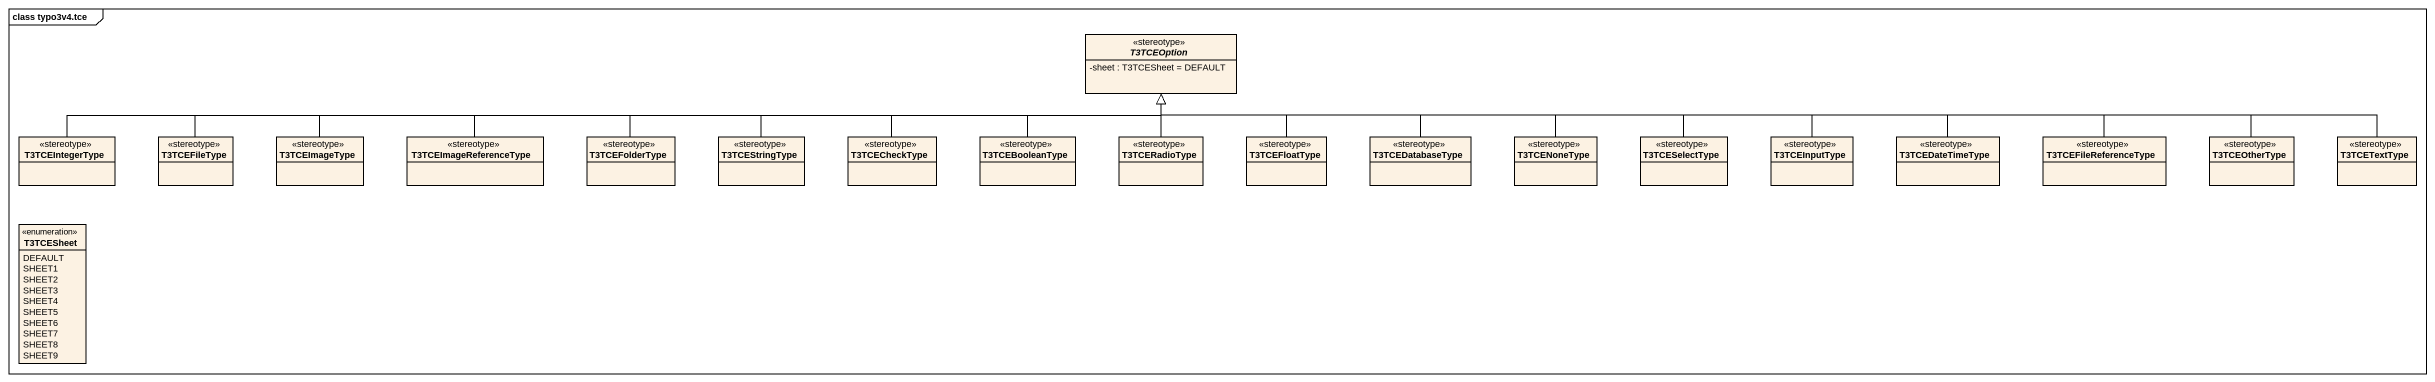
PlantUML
@startuml
mainframe class typo3v4.tce
hide circle
hide empty members
skinparam classAttributeIconSize 0
abstract class T3TCEOption <<stereotype>> {
  -sheet : T3TCESheet = DEFAULT
}
class T3TCEIntegerType <<stereotype>>
class T3TCEFileType <<stereotype>>
class T3TCEImageType <<stereotype>>
class T3TCEImageReferenceType <<stereotype>>
class T3TCEFolderType <<stereotype>>
class T3TCEStringType <<stereotype>>
class T3TCECheckType <<stereotype>>
class T3TCEBooleanType <<stereotype>>
class T3TCERadioType <<stereotype>>
class T3TCEFloatType <<stereotype>>
class T3TCEDatabaseType <<stereotype>>
class T3TCENoneType <<stereotype>>
class T3TCESelectType <<stereotype>>
class T3TCEInputType <<stereotype>>
class T3TCEDateTimeType <<stereotype>>
class T3TCEFileReferenceType <<stereotype>>
class T3TCEOtherType <<stereotype>>
class T3TCETextType <<stereotype>>
enum T3TCESheet {
  DEFAULT
  SHEET1
  SHEET2
  SHEET3
  SHEET4
  SHEET5
  SHEET6
  SHEET7
  SHEET8
  SHEET9
}
T3TCEIntegerType -right-|> T3TCEOption
T3TCEFileType -right-|> T3TCEOption
T3TCEImageType -right-|> T3TCEOption
T3TCEImageReferenceType -right-|> T3TCEOption
T3TCEFolderType -right-|> T3TCEOption
T3TCEStringType -right-|> T3TCEOption
T3TCECheckType -right-|> T3TCEOption
T3TCEBooleanType -up-|> T3TCEOption
T3TCERadioType -up-|> T3TCEOption
T3TCEFloatType -up-|> T3TCEOption
T3TCEDatabaseType -left-|> T3TCEOption
T3TCENoneType -left-|> T3TCEOption
T3TCESelectType -left-|> T3TCEOption
T3TCEInputType -left-|> T3TCEOption
T3TCEDateTimeType -left-|> T3TCEOption
T3TCEFileReferenceType -left-|> T3TCEOption
T3TCEOtherType -left-|> T3TCEOption
T3TCETextType -left-|> T3TCEOption
@enduml
